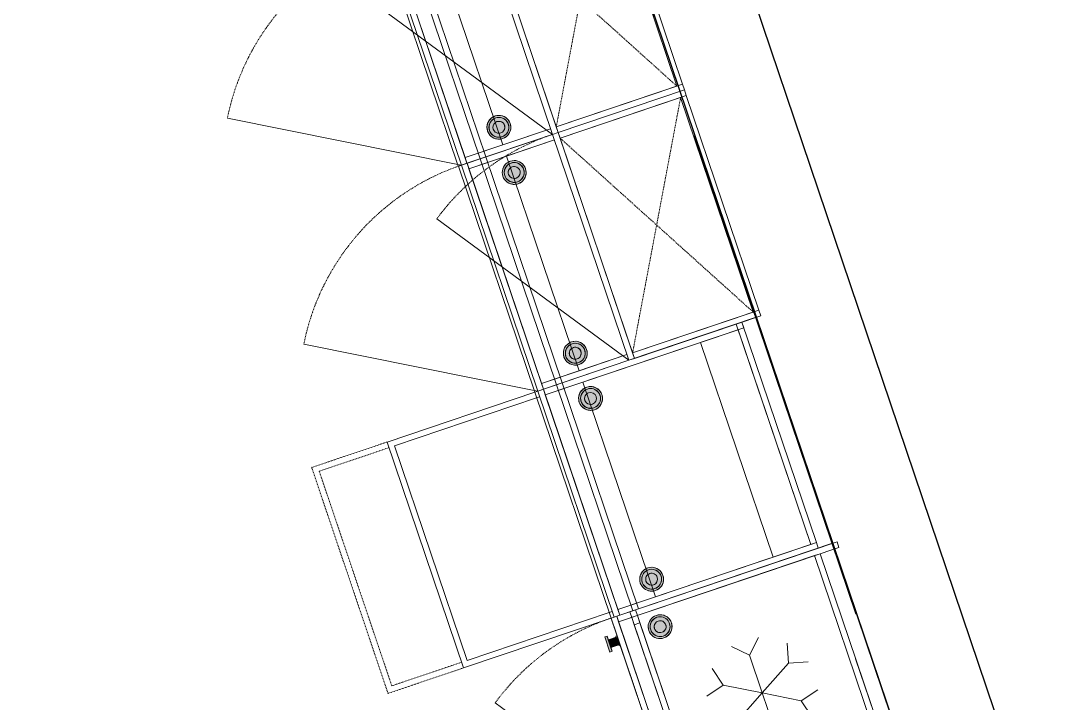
# Model space of a CAD drawing. Header units: millimetres. Extents: x -813692 to 807431, y 0 to 1813163.
# Drawn here: x 11690 to 14284, y 846649 to 848367 of the extents above; entities that cross this region are included whole.
import ezdxf

# ---------------------------------------------------------------- set-up
doc = ezdxf.new("R2010")
doc.units = ezdxf.units.MM
doc.linetypes.add('Линия сетки', pattern=[22.225, 12.7, -3.175, 3.175, -3.175])
doc.linetypes.add('Сверху', pattern=[3.96875, 2.38125, -1.5875])
for name, color, linetype, lineweight in [('A-ANNO-DIMS', 7, 'Continuous', 9), ('A-GENM', 252, 'Continuous', 9), ('I-FURN', 252, 'Continuous', 9), ('S-GRID', 252, 'Continuous', 9), ('АР_кирпич250', 252, 'Continuous', 30), ('АР_Площади', 252, 'Continuous', 0)]:
    doc.layers.add(name, color=color, linetype=linetype, lineweight=lineweight)

# ---------------------------------------------------------------- blocks, each defined once
blk = doc.blocks.new('Оси200')
at = {"layer": 'S-GRID', "linetype": 'Линия сетки', "ltscale": 100}
blk.add_line((-165703.8, -113309.3), (-130947, -216190.9), dxfattribs=at)
for radius, start, end in [(39894.8, 270, 326), (56094.8, 269.99999, 326), (64194.8, 269.999993, 325.999999)]:
    blk.add_arc((-165703.8, -113309.3), radius, start, end, dxfattribs=at)
blk = doc.blocks.new('Кухня - шкаф пенал - Кухня - шкаф пенал - холодильник _ верхний фасад-15514018-Ур_ ЧП_ -1 этаж_2_')
at = {"layer": 'I-FURN', "true_color": 0x3f3f3f, "transparency": 33554662}
for points in [[(570, -110), (564.3, -92.4), (549.3, -81.5), (530.7, -81.5), (515.7, -92.4), (510, -110), (569.8, -110)], [(565, -110), (560.1, -95.2), (547.7, -86.2), (532.3, -86.2), (519.8, -95.3), (515, -110), (525, -110), (529.4, -99.4), (540, -95), (551.1, -100.5), (555, -110), (558.3, -110)], [(564.3, -127.6), (569.8, -110), (510, -110), (515.7, -127.6), (530.7, -138.5), (549.3, -138.5), (563.7, -128)], [(560.2, -124.7), (565, -110), (555, -110), (550.6, -120.6), (540, -125), (529.4, -120.6), (525, -110), (515, -110), (519.8, -124.7), (532.3, -133.8), (547.7, -133.8), (558.7, -125.8)], [(90, -490), (84.3, -472.4), (69.3, -461.5), (50.7, -461.5), (35.7, -472.4), (30, -490), (60, -490)], [(85, -490), (80.2, -475.3), (67.7, -466.2), (52.3, -466.2), (39.8, -475.3), (35, -490), (45, -490), (50.9, -478.8), (60, -475), (70.6, -479.4), (75, -490), (78.3, -490)], [(570, -490), (564.3, -472.4), (549.3, -461.5), (530.7, -461.5), (515.7, -472.4), (510, -490), (540, -490)], [(565, -490), (560.2, -475.3), (547.7, -466.2), (532.3, -466.2), (519.8, -475.3), (515, -490), (525, -490), (529.4, -479.4), (540, -475), (550.6, -479.4), (555, -490), (558.3, -490)], [(84.3, -507.6), (90, -490), (30, -490), (35.7, -507.6), (50.7, -518.5), (69.3, -518.5)], [(80.2, -504.7), (85, -490), (75, -490), (70.6, -500.6), (60, -505), (49.4, -500.6), (45, -490), (35, -490), (39.8, -504.7), (52.3, -513.8), (67.7, -513.8), (78.7, -505.8)], [(564.3, -507.6), (570, -490), (510, -490), (515.7, -507.6), (530.7, -518.5), (549.3, -518.5)], [(560.2, -504.7), (565, -490), (555, -490), (550.6, -500.6), (540, -505), (529.4, -500.6), (525, -490), (515, -490), (519.8, -504.7), (532.3, -513.8), (547.7, -513.8), (558.7, -505.8)]]:
    blk.add_hatch(color=250, dxfattribs=at).paths.add_polyline_path(points, flags=0)
at = {"layer": 'I-FURN', "true_color": 0x666666, "transparency": 33554662}
for points in [[(70, -624), (69.1, -603), (50, -604), (50, -624), (67.1, -624)], [(69.1, -603), (69.1, -600), (50.9, -600.5), (50.9, -603), (68.3, -603)], [(80, -630), (80, -624), (40, -624), (40, -630), (78.5, -630)]]:
    blk.add_hatch(color=251, dxfattribs=at).paths.add_polyline_path(points, flags=0)
at = {"layer": 'A-GENM', "color": 7, "true_color": 0xfcfcfc}
for p, q in [((250, -213.4), (262.9, -165.1)), ((350, -213.4), (337.1, -165.1)), ((250, -213.4), (201.7, -200.5)), ((350, -213.4), (398.3, -200.5)), ((250, -213.4), (300, -300)), ((350, -213.4), (300, -300)), ((200, -300), (164.6, -264.6)), ((400, -300), (435.4, -264.6)), ((200, -300), (164.6, -335.4)), ((200, -300), (300, -300)), ((250, -386.6), (300, -300)), ((350, -386.6), (300, -300)), ((400, -300), (300, -300)), ((400, -300), (435.4, -335.4)), ((250, -386.6), (201.7, -399.5)), ((250, -386.6), (262.9, -434.9)), ((350, -386.6), (337.1, -434.9)), ((350, -386.6), (398.3, -399.5))]:
    blk.add_line(p, q, dxfattribs=at)
at = {"layer": 'A-GENM'}
for p, q in [((0, -585), (600, -585)), ((0, -585), (0, -600)), ((600, -585), (600, -600)), ((600, -600), (0, -600)), ((600, -600), (108.5, -944.1)), ((600, -600), (108.5, -944.1))]:
    blk.add_line(p, q, dxfattribs=at)
at = {"layer": 'A-GENM', "color": 7, "linetype": 'Сверху', "true_color": 0xfefefe}
for p, q in [((47.1, -600), (0, -600)), ((47.1, -600), (0, -600)), ((50.9, -600), (47.1, -600)), ((50.9, -600), (47.1, -600)), ((72.9, -600), (69.1, -600)), ((72.9, -600), (69.1, -600)), ((600, -600), (72.9, -600)), ((600, -600), (72.9, -600))]:
    blk.add_line(p, q, dxfattribs=at)
at = {"layer": 'A-GENM', "color": 8, "linetype": 'Сверху', "true_color": 0x747474}
for p, q in [((61.8, -600), (50.9, -600)), ((61.8, -600), (50.9, -600)), ((69.1, -600), (62.3, -600)), ((69.1, -600), (62.3, -600))]:
    blk.add_line(p, q, dxfattribs=at)
at = {"layer": 'A-GENM', "linetype": 'Сверху'}
blk.add_arc((600, -600), 600, 180, 215, dxfattribs=at)
blk.add_arc((600, -600), 600, 180, 215, dxfattribs=at)
at = {"layer": 'I-FURN'}
for p, q in [((15, 0), (0, 0)), ((0, 0), (0, -585)), ((15, -585), (15, 0)), ((585, 0), (585, -585)), ((600, 0), (585, 0)), ((600, -585), (600, 0)), ((585, -50), (15, -50)), ((15, -50), (15, -585)), ((585, -585), (585, -50)), ((600, -585), (0, -585)), ((0, -585), (0, -600)), ((0, -585), (15, -585)), ((15, -585), (585, -585)), ((585, -585), (600, -585)), ((600, -600), (600, -585)), ((0, -600), (600, -600)), ((47.1, -600), (47.1, -603)), ((47.1, -603), (72.9, -603)), ((50, -603), (50, -624)), ((70, -603), (50, -603)), ((70, -624), (70, -603)), ((72.9, -603), (72.9, -600)), ((40, -624), (40, -630)), ((80, -624), (40, -624)), ((40, -624), (40, -630)), ((40, -630), (80, -630)), ((50, -624), (70, -624)), ((80, -630), (80, -624)), ((80, -630), (80, -624))]:
    blk.add_line(p, q, dxfattribs=at)
at = {"layer": 'I-FURN', "color": 254, "true_color": 0xe6e6e6}
for p, q in [((585, 0), (600, 0)), ((585, -50), (585, 0)), ((15, -11.9), (15, -21.3)), ((585, -50), (15, -50)), ((15, -50), (585, -50)), ((15, -65), (585, -65)), ((0, -535), (15, -535)), ((585, -535), (600, -535)), ((15, -550), (0, -550)), ((600, -550), (585, -550)), ((0, -600), (0, -585)), ((0, -585), (0, -600)), ((600, -585), (600, -600)), ((600, -600), (600, -585)), ((600, -600), (0, -600)), ((0, -600), (600, -600)), ((47.1, -600), (47.1, -603)), ((47.1, -603), (49.4, -603)), ((49.4, -603), (47.1, -603)), ((50, -603), (50, -624)), ((70, -624), (70, -603)), ((70.6, -603), (72.9, -603)), ((72.9, -603), (70.6, -603)), ((72.9, -603), (72.9, -600)), ((40, -624), (49.5, -624)), ((80, -630), (40, -630)), ((70.5, -624), (80, -624))]:
    blk.add_line(p, q, dxfattribs=at)
at = {"layer": 'I-FURN', "color": 7, "true_color": 0xfcfcfc}
for p, q in [((600, 0), (600, -584)), ((0, -21.3), (0, -11.9)), ((15, -50), (15, -65)), ((15, -50), (585, -50)), ((15, -585), (15, -50)), ((585, -50), (15, -50)), ((585, -65), (585, -50)), ((585, -50), (585, -585)), ((585, -65), (15, -65)), ((15, -65), (15, -585)), ((585, -585), (585, -65)), ((15, -535), (0, -535)), ((600, -535), (585, -535)), ((600, -550), (600, -535)), ((0, -550), (15, -550)), ((585, -550), (600, -550)), ((0, -585), (15, -585)), ((15, -585), (0, -585)), ((585, -585), (15, -585)), ((15, -585), (585, -585)), ((585, -585), (600, -585)), ((600, -585), (585, -585)), ((600, -585), (600, -600)), ((600, -600), (600, -585)), ((600, -600), (0, -600)), ((0, -600), (600, -600)), ((69.1, -603), (50.9, -603)), ((49.5, -624), (70.5, -624))]:
    blk.add_line(p, q, dxfattribs=at)
at = {"layer": 'I-FURN', "color": 7, "true_color": 0xfefefe}
for p, q in [((15, -65), (15, -50)), ((15, -50), (15, -65)), ((15, -65), (15, -50)), ((15, -50), (585, -50)), ((585, -50), (293.8, -50)), ((293.8, -50), (585, -50)), ((585, -50), (585, -65)), ((585, -65), (585, -50)), ((585, -50), (585, -65)), ((585, -65), (585, -50)), ((585, -50), (585, -65)), ((585, -65), (585, -50)), ((15, -585), (15, -65)), ((585, -585), (585, -65)), ((585, -65), (585, -585)), ((585, -65), (585, -585)), ((585, -585), (585, -65)), ((0, -577), (0, -173.3)), ((15, -173.3), (15, -585)), ((15, -585), (15, -173.3)), ((15, -173.3), (15, -585)), ((0, -535), (0, -542)), ((0, -550), (0, -535)), ((0, -542), (0, -550)), ((15, -535), (585, -535)), ((35, -535), (15, -535)), ((565, -535), (35, -535)), ((35, -535), (565, -535)), ((565, -535), (35, -535)), ((35, -535), (35, -550)), ((35, -550), (35, -535)), ((585, -535), (565, -535)), ((565, -550), (565, -535)), ((565, -550), (565, -535)), ((600, -550), (600, -535)), ((15, -550), (35, -550)), ((585, -550), (15, -550)), ((35, -550), (565, -550)), ((35, -550), (565, -550)), ((565, -550), (35, -550)), ((565, -550), (585, -550)), ((0, -585), (0, -577)), ((0, -592), (0, -585)), ((0, -585), (15, -585)), ((15, -585), (0, -585)), ((0, -585), (0, -592)), ((0, -592), (0, -585)), ((0, -585), (15, -585)), ((15, -585), (0, -585)), ((0, -600), (0, -592)), ((0, -592), (0, -600)), ((0, -600), (0, -592)), ((15, -585), (585, -585)), ((585, -585), (15, -585)), ((15, -585), (585, -585)), ((585, -585), (15, -585)), ((15, -585), (585, -585)), ((15, -585), (585, -585)), ((585, -585), (15, -585)), ((585, -585), (15, -585)), ((585, -585), (600, -585)), ((600, -585), (585, -585)), ((585, -585), (600, -585)), ((600, -585), (585, -585)), ((600, -585), (600, -600)), ((47.1, -600), (0, -600)), ((72.9, -600), (47.1, -600)), ((47.1, -600), (50.9, -600)), ((50.9, -600), (47.1, -600)), ((50.9, -600), (47.1, -600)), ((72.9, -600), (50.9, -600)), ((69.1, -600), (72.9, -600)), ((72.9, -600), (69.1, -600)), ((600, -600), (72.9, -600))]:
    blk.add_line(p, q, dxfattribs=at)
at = {"layer": 'I-FURN', "color": 8, "true_color": 0x737373}
for p, q in [((50.2, -603), (55, -603)), ((50.9, -603), (54.6, -603)), ((55.1, -603), (60, -603)), ((55.4, -603), (60, -603)), ((60, -603), (64.9, -603)), ((60.8, -603), (64.6, -603)), ((65, -603), (69.8, -603)), ((65.4, -603), (69.1, -603))]:
    blk.add_line(p, q, dxfattribs=at)
at = {"layer": 'I-FURN', "color": 8, "true_color": 0x747474}
for p, q in [((55, -603), (50.2, -603)), ((50.9, -600), (60, -600)), ((61.8, -600), (50.9, -600)), ((60, -603), (55.4, -603)), ((60, -600), (62, -600)), ((64.6, -603), (60.8, -603)), ((69.1, -600), (62.3, -600)), ((62.5, -600), (69.1, -600)), ((69.8, -603), (65, -603)), ((51.8, -624), (50, -624)), ((65, -624), (52.8, -624)), ((70, -624), (65, -624))]:
    blk.add_line(p, q, dxfattribs=at)
at = {"layer": 'I-FURN', "color": 8, "true_color": 0x727272}
for p, q in [((40.6, -624), (40, -624)), ((40, -630), (80, -630)), ((48.9, -624), (41.5, -624)), ((78.5, -624), (71.1, -624)), ((80, -624), (79.4, -624))]:
    blk.add_line(p, q, dxfattribs=at)
at = {"layer": 'I-FURN', "color": 251, "true_color": 0x676767}
for p, q in [((52.3, -624), (49.5, -624)), ((50, -624), (51.8, -624)), ((52.8, -624), (55, -624)), ((60, -624), (53.1, -624)), ((55, -624), (65, -624)), ((70.5, -624), (60, -624)), ((65, -624), (70, -624))]:
    blk.add_line(p, q, dxfattribs=at)
at = {"layer": 'I-FURN', "color": 251, "true_color": 0x515151}
for centre, radius, start, end in [((540, -110), 30, 108, 180), ((540, -110), 25, 36, 180), ((540, -110), 25, 144, 180), ((540, -110), 25, 144, 180), ((540, -110), 25, 108, 144), ((540, -110), 25, 108, 144), ((540, -110), 15, 90, 180), ((540, -110), 15, 135, 180), ((540, -110), 15, 0, 135), ((540, -110), 30, 72, 108), ((540, -110), 25, 0, 108), ((540, -110), 25, 0, 108), ((540, -110), 15, 45, 90), ((540, -110), 30, 0, 72), ((540, -110), 15, 0, 45), ((540, -110), 25, 0, 36), ((540, -110), 30, 180, 252), ((540, -110), 25, 180, 216), ((540, -110), 25, 180, 216), ((540, -110), 25, 180, 216), ((540, -110), 25, 216, 360), ((540, -110), 25, 216, 252), ((540, -110), 25, 216, 252), ((540, -110), 15, 180, 270), ((540, -110), 15, 180, 270), ((540, -110), 30, 252, 324), ((540, -110), 15, 270, 0), ((540, -110), 15, 270, 315), ((540, -110), 25, 288, 360), ((540, -110), 25, 288, 360), ((540, -110), 15, 315, 0), ((540, -110), 30, 324, 360), ((540, -110), 25, 252, 288), ((540, -110), 25, 252, 288), ((60, -490), 25, 108, 180), ((60, -490), 25, 108, 180), ((60, -490), 30, 36, 144), ((60, -490), 25, 108, 144), ((60, -490), 25, 36, 108), ((60, -490), 25, 72, 108), ((60, -490), 25, 72, 108), ((60, -490), 25, 0, 72), ((60, -490), 25, 36, 72), ((540, -490), 25, 72, 180), ((540, -490), 30, 0, 144), ((540, -490), 25, 108, 144), ((540, -490), 25, 108, 144), ((540, -490), 25, 72, 108), ((540, -490), 25, 72, 108), ((540, -490), 25, 36, 72), ((540, -490), 25, 0, 72), ((540, -490), 25, 0, 72), ((60, -490), 30, 144, 180), ((60, -490), 30, 180, 216), ((60, -490), 25, 144, 180), ((60, -490), 25, 180, 216), ((60, -490), 25, 180, 216), ((60, -490), 25, 180, 216), ((60, -490), 15, 45, 180), ((60, -490), 15, 135, 180), ((60, -490), 15, 180, 0), ((60, -490), 15, 180, 315), ((60, -490), 15, 0, 135), ((60, -490), 15, 0, 45), ((60, -490), 15, 315, 0), ((60, -490), 25, 0, 36), ((60, -490), 25, 0, 36), ((60, -490), 25, 324, 0), ((60, -490), 25, 324, 0), ((60, -490), 25, 324, 0), ((60, -490), 30, 0, 36), ((60, -490), 30, 324, 0), ((540, -490), 30, 144, 180), ((540, -490), 30, 180, 216), ((540, -490), 25, 144, 180), ((540, -490), 25, 144, 180), ((540, -490), 25, 180, 288), ((540, -490), 25, 180, 216), ((540, -490), 25, 180, 288), ((540, -490), 15, 45, 180), ((540, -490), 15, 0, 180), ((540, -490), 15, 180, 270), ((540, -490), 15, 180, 225), ((540, -490), 25, 288, 0), ((540, -490), 15, 0, 45), ((540, -490), 15, 315, 0), ((540, -490), 15, 315, 0), ((540, -490), 25, 0, 36), ((540, -490), 25, 324, 0), ((540, -490), 25, 324, 0), ((540, -490), 30, 324, 0), ((60, -490), 30, 216, 288), ((60, -490), 25, 216, 288), ((60, -490), 25, 216, 252), ((60, -490), 25, 216, 288), ((60, -490), 25, 252, 288), ((60, -490), 25, 288, 324), ((60, -490), 25, 288, 324), ((60, -490), 25, 288, 324), ((60, -490), 30, 288, 324), ((540, -490), 30, 216, 324), ((540, -490), 25, 216, 252), ((540, -490), 15, 225, 270), ((540, -490), 25, 252, 324), ((540, -490), 15, 270, 315), ((540, -490), 15, 270, 315), ((540, -490), 25, 288, 324)]:
    blk.add_arc(centre, radius, start, end, dxfattribs=at)
at = {"layer": 'I-FURN', "color": 7, "true_color": 0xfefefe}
for centre, start, end in [((540, -110), 144, 180), ((540, -110), 108, 144), ((540, -110), 72, 108), ((540, -110), 0, 72), ((540, -110), 180, 216), ((540, -110), 216, 324), ((540, -110), 324, 360), ((60, -490), 72, 180), ((60, -490), 0, 72), ((540, -490), 72, 180), ((540, -490), 0, 72), ((60, -490), 180, 216), ((60, -490), 324, 0), ((540, -490), 180, 216), ((540, -490), 216, 0), ((60, -490), 216, 324)]:
    blk.add_arc(centre, 30, start, end, dxfattribs=at)
at = {"layer": 'I-FURN', "color": 250, "true_color": 0x404040}
for centre, start, end in [((540, -110), 144, 180), ((540, -110), 360, 144), ((540, -110), 180, 252), ((540, -110), 252, 360), ((60, -490), 108, 180), ((60, -490), 360, 108), ((540, -490), 108, 144), ((540, -490), 72, 108), ((540, -490), 36, 72), ((60, -490), 180, 360), ((540, -490), 144, 180), ((540, -490), 180, 216), ((540, -490), 360, 36), ((540, -490), 324, 360), ((540, -490), 216, 324)]:
    blk.add_arc(centre, 25, start, end, dxfattribs=at)
blk = doc.blocks.new('Кухня - нижний модуль - Кухня - нижний модуль-15524413-Ур_ ЧП_ -1 этаж_2_')
at = {"layer": 'I-FURN', "true_color": 0x3f3f3f, "transparency": 33554662}
for points in [[(90, -472), (84.3, -454.4), (69.3, -443.5), (50.7, -443.5), (35.7, -454.4), (30, -472), (60, -472)], [(85, -472), (80.2, -457.3), (67.7, -448.2), (50.9, -449.2), (39.8, -457.3), (35.5, -472), (45, -472), (49.4, -461.4), (60, -457), (70.6, -461.4), (75, -472), (78.3, -472)], [(570, -472), (564.3, -454.4), (549.3, -443.5), (530.7, -443.5), (515.7, -454.4), (510, -472), (540, -472)], [(565, -472), (560.2, -457.3), (547.7, -448.2), (532.3, -448.2), (519.8, -457.3), (515, -472), (525, -472), (529.4, -461.4), (540, -457), (550.6, -461.4), (555, -472), (558.3, -472)], [(88.4, -477), (90, -472), (30, -472), (31.6, -477), (66.9, -477)], [(84.3, -489.6), (88.4, -477), (31.6, -477), (37, -490.5), (50.7, -500.5), (69.3, -500.5)], [(80.2, -486.7), (85, -472), (75, -472), (70.6, -482.6), (60, -487), (49.4, -482.6), (45, -472), (35.2, -472.7), (39.8, -486.7), (52.3, -495.8), (67.7, -495.8), (78.7, -487.8)], [(568.4, -477), (570, -472), (510, -472), (511.6, -477), (546.9, -477)], [(564.3, -489.6), (568.4, -477), (511.6, -477), (515.7, -489.6), (530.7, -500.5), (549.3, -500.5)], [(560.2, -486.7), (565, -472), (555, -472), (550.6, -482.6), (540, -487), (529.4, -482.6), (525, -472), (515, -472), (519.8, -486.7), (532.3, -495.8), (547.7, -495.8), (558.7, -487.8)]]:
    blk.add_hatch(color=250, dxfattribs=at).paths.add_polyline_path(points, flags=0)
at = {"layer": 'A-GENM', "color": 7, "true_color": 0xfcfcfc}
for p, q in [((600, -592), (0, -592)), ((0, -592), (0, -600))]:
    blk.add_line(p, q, dxfattribs=at)
at = {"layer": 'A-GENM', "color": 254, "true_color": 0xe6e6e6}
for p, q in [((15, -592), (15, -600)), ((585, -592), (585, -600))]:
    blk.add_line(p, q, dxfattribs=at)
at = {"layer": 'A-GENM', "color": 7, "true_color": 0xfefefe}
blk.add_line((600, -600), (600, -592), dxfattribs=at)
at = {"layer": 'A-GENM'}
for p, q in [((0, -600), (0, -992)), ((15, -600), (15, -977)), ((585, -600), (585, -977)), ((600, -992), (600, -600)), ((15, -977), (585, -977)), ((0, -992), (600, -992))]:
    blk.add_line(p, q, dxfattribs=at)
at = {"layer": 'A-GENM', "linetype": 'Сверху'}
for p, q in [((0, -992), (0, -1192)), ((15, -992), (15, -1177)), ((585, -992), (585, -1177)), ((600, -1192), (600, -992)), ((0, -1192), (600, -1192)), ((15, -1177), (585, -1177))]:
    blk.add_line(p, q, dxfattribs=at)
at = {"layer": 'I-FURN', "color": 7, "true_color": 0xfefefe}
for p, q in [((0, -349.9), (0, -11.9)), ((0, -50), (0, -65)), ((0, -50), (0, -349.9)), ((15, -165), (15, -65)), ((15, -65), (585, -65)), ((585, -65), (585, -165)), ((0, -173.3), (0, -349.9)), ((0, -349.9), (0, -173.3)), ((0, -349.9), (0, -173.3)), ((600, -577), (600, -173.3)), ((600, -173.3), (600, -577)), ((600, -173.3), (600, -577)), ((0, -349.9), (0, -577)), ((0, -577), (0, -349.9)), ((0, -577), (0, -349.9)), ((15, -577), (15, -477)), ((15, -477), (15, -577)), ((585, -477), (585, -577)), ((585, -577), (585, -477)), ((600, -527), (0, -527)), ((0, -527), (0, -542)), ((0, -542), (0, -527)), ((0, -527), (600, -527)), ((0, -542), (600, -542)), ((600, -542), (0, -542)), ((600, -542), (600, -527)), ((600, -527), (600, -535)), ((600, -535), (600, -542)), ((0, -592), (0, -577)), ((0, -577), (600, -577)), ((0, -577), (600, -577)), ((600, -577), (0, -577)), ((15, -577), (0, -577)), ((585, -577), (15, -577)), ((600, -577), (585, -577)), ((600, -577), (600, -585)), ((600, -592), (600, -585)), ((600, -585), (600, -592)), ((600, -585), (600, -600))]:
    blk.add_line(p, q, dxfattribs=at)
at = {"layer": 'I-FURN', "color": 254, "true_color": 0xe6e6e6}
for p, q in [((600, -585), (600, -11.9)), ((585, -50), (0, -50)), ((15, -50), (0, -50)), ((15, -577), (15, -50)), ((585, -65), (585, -50)), ((585, -50), (585, -577)), ((600, -50), (585, -50)), ((0, -65), (585, -65)), ((585, -65), (15, -65)), ((15, -65), (15, -165)), ((585, -165), (585, -65)), ((15, -165), (585, -165)), ((585, -477), (15, -477)), ((15, -477), (15, -577)), ((585, -577), (585, -477)), ((600, -577), (0, -577)), ((0, -577), (15, -577)), ((0, -592), (600, -592)), ((15, -577), (585, -577)), ((585, -577), (600, -577)), ((600, -600), (0, -600))]:
    blk.add_line(p, q, dxfattribs=at)
at = {"layer": 'I-FURN', "color": 7, "true_color": 0xfcfcfc}
for p, q in [((600, -11.9), (600, -585)), ((600, -577), (600, -50)), ((585, -165), (15, -165)), ((15, -173.3), (15, -477)), ((585, -477), (585, -173.3)), ((0, -349.9), (0, -577)), ((0, -600), (0, -349.9)), ((15, -477), (585, -477)), ((0, -577), (0, -592)), ((600, -592), (0, -592)), ((600, -585), (600, -577)), ((600, -600), (600, -585))]:
    blk.add_line(p, q, dxfattribs=at)
at = {"layer": 'I-FURN'}
for p, q in [((0, -349.9), (0, -600)), ((0, -600), (600, -600))]:
    blk.add_line(p, q, dxfattribs=at)
at = {"layer": 'I-FURN', "color": 251, "true_color": 0x515151}
for centre, radius, start, end in [((60, -472), 30, 72, 180), ((60, -472), 25, 108, 180), ((60, -472), 25, 108, 180), ((60, -472), 25, 144, 180), ((60, -472), 25, 72, 144), ((60, -472), 15, 0, 180), ((60, -472), 15, 0, 180), ((60, -472), 25, 72, 108), ((60, -472), 25, 36, 108), ((60, -472), 25, 36, 72), ((60, -472), 25, 0, 72), ((60, -472), 30, 36, 72), ((60, -472), 25, 0, 36), ((60, -472), 25, 0, 36), ((60, -472), 30, 0, 36), ((540, -472), 30, 36, 180), ((540, -472), 25, 108, 180), ((540, -472), 25, 144, 180), ((540, -472), 25, 144, 180), ((540, -472), 25, 36, 144), ((540, -472), 25, 0, 144), ((540, -472), 15, 90, 180), ((540, -472), 15, 135, 180), ((540, -472), 15, 45, 135), ((540, -472), 25, 0, 108), ((540, -472), 15, 0, 90), ((540, -472), 15, 0, 45), ((540, -472), 25, 0, 36), ((540, -472), 30, 0, 36), ((60, -472), 30, 180, 190.2078), ((60, -472), 30, 190.2078, 324), ((60, -472), 25, 180, 192.2494), ((60, -472), 25, 180, 192.2494), ((60, -472), 25, 180, 192.2494), ((60, -472), 25, 192.2494, 288), ((60, -472), 25, 192.2494, 252), ((60, -472), 25, 192.2494, 324), ((60, -472), 15, 180, 201.2132), ((60, -472), 15, 180, 201.2132), ((60, -472), 15, 201.2132, 225), ((60, -472), 15, 201.2132, 225), ((60, -472), 15, 225, 270), ((60, -472), 15, 225, 315), ((60, -472), 15, 270, 315), ((60, -472), 25, 288, 347.7506), ((60, -472), 25, 288, 347.7506), ((60, -472), 15, 315, 338.7868), ((60, -472), 15, 315, 338.7868), ((60, -472), 15, 338.7868, 0), ((60, -472), 15, 338.7868, 0), ((60, -472), 25, 324, 347.7506), ((60, -472), 30, 324, 349.7922), ((60, -472), 25, 347.7506, 360), ((60, -472), 25, 347.7506, 0), ((60, -472), 25, 347.7506, 0), ((60, -472), 30, 349.7922, 0), ((540, -472), 30, 180, 190.2078), ((540, -472), 30, 190.2078, 252), ((540, -472), 25, 180, 192.2494), ((540, -472), 25, 180, 192.2494), ((540, -472), 25, 180, 192.2494), ((540, -472), 25, 192.2494, 216), ((540, -472), 25, 192.2494, 216), ((540, -472), 25, 192.2494, 216), ((540, -472), 25, 216, 252), ((540, -472), 25, 216, 252), ((540, -472), 25, 216, 324), ((540, -472), 15, 180, 201.2132), ((540, -472), 15, 180, 201.2132), ((540, -472), 15, 201.2132, 225), ((540, -472), 15, 201.2132, 225), ((540, -472), 15, 225, 338.7868), ((540, -472), 15, 225, 270), ((540, -472), 25, 252, 324), ((540, -472), 25, 252, 324), ((540, -472), 15, 270, 338.7868), ((540, -472), 30, 288, 349.7922), ((540, -472), 15, 338.7868, 0), ((540, -472), 15, 338.7868, 0), ((540, -472), 25, 324, 347.7506), ((540, -472), 25, 324, 347.7506), ((540, -472), 25, 324, 347.7506), ((540, -472), 25, 347.7506, 0), ((540, -472), 25, 347.7506, 0), ((540, -472), 25, 347.7506, 0), ((540, -472), 30, 349.7922, 0), ((60, -472), 25, 252, 288), ((540, -472), 30, 252, 288)]:
    blk.add_arc(centre, radius, start, end, dxfattribs=at)
at = {"layer": 'I-FURN', "color": 7, "true_color": 0xfcfcfc}
for centre, start, end in [((60, -472), 0, 180), ((540, -472), 0, 180), ((60, -472), 180, 190.2078), ((60, -472), 349.7922, 0), ((540, -472), 180, 190.2078), ((540, -472), 349.7922, 0)]:
    blk.add_arc(centre, 30, start, end, dxfattribs=at)
at = {"layer": 'I-FURN', "color": 250, "true_color": 0x404040}
for centre, start, end in [((60, -472), 108, 180), ((60, -472), 360, 108), ((540, -472), 144, 180), ((540, -472), 108, 144), ((540, -472), 72, 108), ((540, -472), 360, 72), ((60, -472), 180, 192.2494), ((60, -472), 192.2494, 347.7506), ((60, -472), 347.7506, 360), ((540, -472), 180, 192.2494), ((540, -472), 192.2494, 324), ((540, -472), 324, 347.7506), ((540, -472), 347.7506, 360)]:
    blk.add_arc(centre, 25, start, end, dxfattribs=at)
at = {"layer": 'I-FURN', "color": 7, "true_color": 0xfefefe}
for centre in [(60, -472), (540, -472)]:
    blk.add_arc(centre, 30, 190.2078, 349.7922, dxfattribs=at)
blk = doc.blocks.new('Кухня - нижний модуль - Кухня - нижний модуль-V1275-Ур_ ЧП_ -1 этаж_2_')
at = {"layer": 'I-FURN', "true_color": 0x3f3f3f, "transparency": 33554662}
for points in [[(90, -472), (84.3, -454.4), (69.3, -443.5), (50.7, -443.5), (35.7, -454.4), (30, -472), (60, -472)], [(85, -472), (80.2, -457.3), (67.7, -448.2), (50.9, -449.2), (39.8, -457.3), (35.5, -472), (45, -472), (49.4, -461.4), (60, -457), (70.6, -461.4), (75, -472), (78.3, -472)], [(570, -472), (564.3, -454.4), (548.3, -443.5), (530.7, -443.5), (515.7, -454.4), (510, -472), (558.8, -472)], [(565, -472), (560.2, -457.3), (546.7, -448.2), (532.3, -448.2), (519.8, -457.3), (515, -472), (525, -472), (529.4, -461.4), (540, -457), (550.6, -461.4), (555, -472), (558.8, -472)], [(88.4, -477), (90, -472), (30, -472), (31.6, -477), (66.9, -477)], [(84.3, -489.6), (88.4, -477), (31.6, -477), (37, -490.5), (50.7, -500.5), (69.3, -500.5)], [(80.2, -486.7), (85, -472), (75, -472), (70.6, -482.6), (60, -487), (49.4, -482.6), (45, -472), (35.2, -472.7), (39.8, -486.7), (52.3, -495.8), (67.7, -495.8), (78.7, -487.8)], [(568.4, -477), (570, -472), (510, -472), (511.6, -477), (557.1, -477)], [(564.3, -489.6), (568.4, -477), (511.6, -477), (515.7, -489.6), (530.7, -500.5), (549.3, -500.5)], [(560.2, -486.7), (565, -472), (555, -472), (550.6, -482.6), (540, -487), (529.4, -482.6), (525, -472), (515, -472), (519.8, -486.7), (532.3, -495.8), (547.7, -495.8), (558.7, -487.8)]]:
    blk.add_hatch(color=250, dxfattribs=at).paths.add_polyline_path(points, flags=0)
at = {"layer": 'A-GENM', "color": 254, "true_color": 0xe6e6e6}
blk.add_line((600, -592), (595.4, -600), dxfattribs=at)
at = {"layer": 'A-GENM'}
blk.add_line((595.4, -600), (300, -1111.6), dxfattribs=at)
at = {"layer": 'A-GENM', "color": 254, "linetype": 'Сверху', "true_color": 0xe6e6e6}
blk.add_arc((600, -592), 600, 180, 180.7678, dxfattribs=at)
at = {"layer": 'A-GENM', "linetype": 'Сверху'}
blk.add_arc((600, -592), 600, 180.7678, 240, dxfattribs=at)
at = {"layer": 'I-FURN', "color": 7, "true_color": 0xfefefe}
for p, q in [((0, -350), (0, -577)), ((0, -577), (0, -350)), ((0, -577), (0, -350)), ((600, -577), (600, -350)), ((600, -350), (600, -577)), ((600, -350), (600, -577)), ((15, -577), (15, -477)), ((15, -477), (15, -577)), ((585, -477), (585, -577)), ((585, -577), (585, -477)), ((600, -527), (0, -527)), ((0, -527), (0, -542)), ((0, -542), (0, -527)), ((0, -527), (600, -527)), ((0, -542), (600, -542)), ((600, -542), (0, -542)), ((600, -542), (600, -527)), ((600, -527), (600, -542)), ((0, -592), (0, -577)), ((0, -577), (600, -577)), ((0, -577), (600, -577)), ((600, -577), (0, -577)), ((15, -577), (0, -577)), ((585, -577), (15, -577)), ((600, -577), (585, -577)), ((600, -577), (600, -592))]:
    blk.add_line(p, q, dxfattribs=at)
at = {"layer": 'I-FURN', "color": 7, "true_color": 0xfcfcfc}
for p, q in [((0, -350), (0, -577)), ((0, -600), (0, -350)), ((15, -350), (15, -477)), ((585, -477), (585, -350)), ((600, -577), (600, -350)), ((600, -350), (600, -600)), ((15, -477), (585, -477)), ((0, -577), (0, -592)), ((600, -592), (0, -592)), ((600, -592), (600, -577))]:
    blk.add_line(p, q, dxfattribs=at)
at = {"layer": 'I-FURN'}
for p, q in [((0, -350), (0, -600)), ((600, -600), (600, -350)), ((0, -600), (600, -600))]:
    blk.add_line(p, q, dxfattribs=at)
at = {"layer": 'I-FURN', "color": 254, "true_color": 0xe6e6e6}
for p, q in [((15, -577), (15, -350)), ((585, -350), (585, -577)), ((585, -477), (15, -477)), ((15, -477), (15, -577)), ((585, -577), (585, -477)), ((600, -577), (0, -577)), ((0, -577), (15, -577)), ((0, -592), (600, -592)), ((15, -577), (585, -577)), ((585, -577), (600, -577)), ((600, -600), (0, -600))]:
    blk.add_line(p, q, dxfattribs=at)
at = {"layer": 'I-FURN', "color": 7, "true_color": 0xfcfcfc}
for centre, start, end in [((60, -472), 0, 180), ((540, -472), 144, 180), ((540, -472), 0, 144), ((60, -472), 180, 190.2078), ((60, -472), 349.7922, 0), ((540, -472), 180, 190.2078), ((540, -472), 349.7922, 0)]:
    blk.add_arc(centre, 30, start, end, dxfattribs=at)
at = {"layer": 'I-FURN', "color": 251, "true_color": 0x515151}
for centre, radius, start, end in [((60, -472), 30, 144, 180), ((60, -472), 25, 0, 180), ((60, -472), 25, 36, 180), ((60, -472), 25, 144, 180), ((60, -472), 30, 108, 144), ((60, -472), 25, 36, 144), ((60, -472), 15, 0, 180), ((60, -472), 15, 135, 180), ((60, -472), 15, 90, 135), ((60, -472), 30, 72, 108), ((60, -472), 15, 45, 90), ((60, -472), 30, 0, 72), ((60, -472), 15, 0, 45), ((60, -472), 25, 0, 36), ((60, -472), 25, 0, 36), ((540, -472), 30, 0, 180), ((540, -472), 25, 144, 180), ((540, -472), 25, 144, 180), ((540, -472), 25, 144, 180), ((540, -472), 25, 72, 144), ((540, -472), 25, 36, 144), ((540, -472), 25, 108, 144), ((540, -472), 15, 0, 180), ((540, -472), 15, 135, 180), ((540, -472), 15, 0, 135), ((540, -472), 25, 36, 108), ((540, -472), 25, 0, 72), ((540, -472), 25, 0, 36), ((540, -472), 25, 0, 36), ((60, -472), 30, 180, 190.2078), ((60, -472), 30, 190.2078, 252), ((60, -472), 25, 180, 192.2494), ((60, -472), 25, 180, 192.2494), ((60, -472), 25, 180, 192.2494), ((60, -472), 25, 192.2494, 252), ((60, -472), 25, 192.2494, 216), ((60, -472), 25, 192.2494, 216), ((60, -472), 25, 216, 252), ((60, -472), 25, 216, 252), ((60, -472), 15, 180, 201.2132), ((60, -472), 15, 180, 201.2132), ((60, -472), 15, 201.2132, 225), ((60, -472), 15, 201.2132, 225), ((60, -472), 15, 225, 338.7868), ((60, -472), 15, 225, 270), ((60, -472), 25, 252, 347.7506), ((60, -472), 25, 252, 324), ((60, -472), 15, 270, 315), ((60, -472), 25, 288, 347.7506), ((60, -472), 30, 288, 349.7922), ((60, -472), 15, 315, 338.7868), ((60, -472), 15, 338.7868, 0), ((60, -472), 15, 338.7868, 0), ((60, -472), 25, 324, 347.7506), ((60, -472), 25, 347.7506, 360), ((60, -472), 25, 347.7506, 0), ((60, -472), 25, 347.7506, 0), ((60, -472), 30, 349.7922, 0), ((540, -472), 30, 180, 190.2078), ((540, -472), 30, 190.2078, 216), ((540, -472), 25, 180, 192.2494), ((540, -472), 25, 180, 192.2494), ((540, -472), 25, 180, 192.2494), ((540, -472), 25, 192.2494, 288), ((540, -472), 25, 192.2494, 252), ((540, -472), 25, 192.2494, 252), ((540, -472), 30, 216, 252), ((540, -472), 15, 180, 201.2132), ((540, -472), 15, 180, 201.2132), ((540, -472), 15, 201.2132, 270), ((540, -472), 15, 201.2132, 270), ((540, -472), 25, 252, 324), ((540, -472), 15, 270, 338.7868), ((540, -472), 15, 270, 315), ((540, -472), 25, 288, 347.7506), ((540, -472), 25, 288, 347.7506), ((540, -472), 30, 288, 324), ((540, -472), 15, 315, 338.7868), ((540, -472), 15, 338.7868, 0), ((540, -472), 15, 338.7868, 0), ((540, -472), 25, 324, 347.7506), ((540, -472), 30, 324, 349.7922), ((540, -472), 25, 347.7506, 0), ((540, -472), 25, 347.7506, 0), ((540, -472), 25, 347.7506, 0), ((540, -472), 30, 349.7922, 0), ((60, -472), 30, 252, 288), ((60, -472), 25, 252, 288), ((540, -472), 30, 252, 288), ((540, -472), 25, 252, 288)]:
    blk.add_arc(centre, radius, start, end, dxfattribs=at)
at = {"layer": 'I-FURN', "color": 250, "true_color": 0x404040}
for centre, start, end in [((60, -472), 144, 180), ((60, -472), 72, 144), ((60, -472), 360, 72), ((540, -472), 108, 180), ((540, -472), 360, 108), ((60, -472), 180, 192.2494), ((60, -472), 192.2494, 347.7506), ((60, -472), 347.7506, 360), ((540, -472), 180, 192.2494), ((540, -472), 192.2494, 216), ((540, -472), 216, 324), ((540, -472), 324, 347.7506), ((540, -472), 347.7506, 360)]:
    blk.add_arc(centre, 25, start, end, dxfattribs=at)
at = {"layer": 'I-FURN', "color": 7, "true_color": 0xfefefe}
for centre, start, end in [((60, -472), 190.2078, 288), ((60, -472), 288, 349.7922), ((540, -472), 190.2078, 324), ((540, -472), 324, 349.7922)]:
    blk.add_arc(centre, 30, start, end, dxfattribs=at)
blk = doc.blocks.new('Кухня - нижний модуль - Кухня - нижний модуль-V1276-Ур_ ЧП_ -1 этаж_2_')
at = {"layer": 'I-FURN', "true_color": 0x3f3f3f, "transparency": 33554662}
for points in [[(90, -472), (84.3, -454.4), (69.3, -443.5), (50.7, -443.5), (35.7, -454.4), (30, -472), (60, -472)], [(85, -472), (80.2, -457.3), (67.7, -448.2), (51, -449.2), (39.8, -457.3), (35.5, -472), (45, -472), (49.4, -461.4), (60, -457), (70.6, -461.4), (75, -472), (78.3, -472)], [(570, -472), (564.3, -454.4), (548.3, -443.5), (530.7, -443.5), (515.7, -454.4), (510, -472), (558.8, -472)], [(565, -472), (560.2, -457.3), (546.7, -448.2), (532.3, -448.2), (519.8, -457.3), (515, -472), (525, -472), (529.4, -461.4), (540, -457), (550.6, -461.4), (555, -472), (558.8, -472)], [(88.4, -477), (90, -472), (30, -472), (31.6, -477), (66.9, -477)], [(84.3, -489.6), (88.4, -477), (31.6, -477), (37, -490.5), (50.7, -500.5), (69.3, -500.5)], [(80.2, -486.7), (85, -472), (75, -472), (70.6, -482.6), (60, -487), (49.4, -482.6), (45, -472), (35.2, -472.7), (39.8, -486.7), (52.3, -495.8), (67.7, -495.8), (78.7, -487.8)], [(568.4, -477), (570, -472), (510, -472), (511.6, -477), (557.1, -477)], [(564.3, -489.6), (568.4, -477), (511.6, -477), (515.7, -489.6), (530.7, -500.5), (549.3, -500.5)], [(560.2, -486.7), (565, -472), (555, -472), (550.6, -482.6), (540, -487), (529.4, -482.6), (525, -472), (515, -472), (519.8, -486.7), (532.3, -495.8), (547.7, -495.8), (558.7, -487.8)]]:
    blk.add_hatch(color=250, dxfattribs=at).paths.add_polyline_path(points, flags=0)
at = {"layer": 'A-GENM', "color": 254, "true_color": 0xe6e6e6}
blk.add_line((600, -592), (595.4, -600), dxfattribs=at)
at = {"layer": 'A-GENM'}
blk.add_line((595.4, -600), (300, -1111.6), dxfattribs=at)
at = {"layer": 'A-GENM', "color": 254, "linetype": 'Сверху', "true_color": 0xe6e6e6}
blk.add_arc((600, -592), 600, 180, 180.7678, dxfattribs=at)
at = {"layer": 'A-GENM', "linetype": 'Сверху'}
blk.add_arc((600, -592), 600, 180.7678, 240, dxfattribs=at)
at = {"layer": 'I-FURN', "color": 7, "true_color": 0xfefefe}
for p, q in [((600, -12), (600, -334.9)), ((600, -334.9), (600, -50)), ((600, -334.9), (600, -173.3)), ((600, -173.3), (600, -334.9)), ((600, -173.3), (600, -334.9)), ((600, -350), (600, -335)), ((600, -335), (600, -350)), ((600, -350), (600, -335)), ((600, -335), (600, -350)), ((600, -335), (600, -350)), ((0, -350), (0, -577)), ((0, -577), (0, -350)), ((0, -577), (0, -350)), ((600, -577), (600, -350)), ((600, -350), (600, -577)), ((600, -350), (600, -577)), ((15, -577), (15, -477)), ((15, -477), (15, -577)), ((585, -477), (585, -577)), ((585, -577), (585, -477)), ((600, -527), (0, -527)), ((0, -527), (0, -542)), ((0, -542), (0, -527)), ((0, -527), (600, -527)), ((0, -542), (600, -542)), ((600, -542), (0, -542)), ((600, -542), (600, -527)), ((600, -527), (600, -542)), ((0, -592), (0, -577)), ((0, -577), (600, -577)), ((0, -577), (600, -577)), ((600, -577), (0, -577)), ((15, -577), (0, -577)), ((585, -577), (15, -577)), ((600, -577), (585, -577)), ((600, -577), (600, -592))]:
    blk.add_line(p, q, dxfattribs=at)
at = {"layer": 'I-FURN', "color": 7, "true_color": 0xfcfcfc}
for p, q in [((0, -350), (0, -577)), ((0, -600), (0, -350)), ((15, -350), (15, -477)), ((585, -477), (585, -350)), ((600, -577), (600, -350)), ((600, -350), (600, -600)), ((15, -477), (585, -477)), ((0, -577), (0, -592)), ((600, -592), (0, -592)), ((600, -592), (600, -577))]:
    blk.add_line(p, q, dxfattribs=at)
at = {"layer": 'I-FURN'}
for p, q in [((0, -350), (0, -600)), ((600, -600), (600, -350)), ((0, -600), (600, -600))]:
    blk.add_line(p, q, dxfattribs=at)
at = {"layer": 'I-FURN', "color": 254, "true_color": 0xe6e6e6}
for p, q in [((15, -577), (15, -350)), ((585, -350), (585, -577)), ((585, -477), (15, -477)), ((15, -477), (15, -577)), ((585, -577), (585, -477)), ((600, -577), (0, -577)), ((0, -577), (15, -577)), ((0, -592), (600, -592)), ((15, -577), (585, -577)), ((585, -577), (600, -577)), ((600, -600), (0, -600))]:
    blk.add_line(p, q, dxfattribs=at)
at = {"layer": 'I-FURN', "color": 251, "true_color": 0x515151}
for centre, radius, start, end in [((60, -472), 30, 108, 180), ((60, -472), 25, 0, 180), ((60, -472), 25, 72, 180), ((60, -472), 25, 144, 180), ((60, -472), 25, 108, 144), ((60, -472), 15, 135, 180), ((60, -472), 15, 135, 180), ((60, -472), 15, 0, 135), ((60, -472), 15, 0, 135), ((60, -472), 30, 0, 108), ((60, -472), 25, 72, 108), ((60, -472), 25, 0, 72), ((60, -472), 25, 36, 72), ((60, -472), 25, 0, 36), ((540, -472), 30, 0, 180), ((540, -472), 25, 72, 180), ((540, -472), 25, 144, 180), ((540, -472), 25, 144, 180), ((540, -472), 25, 72, 144), ((540, -472), 25, 108, 144), ((540, -472), 15, 45, 180), ((540, -472), 15, 135, 180), ((540, -472), 15, 45, 135), ((540, -472), 25, 0, 108), ((540, -472), 25, 36, 72), ((540, -472), 25, 36, 72), ((540, -472), 15, 0, 45), ((540, -472), 15, 0, 45), ((540, -472), 25, 0, 36), ((540, -472), 25, 0, 36), ((60, -472), 30, 180, 190.2078), ((60, -472), 30, 190.2078, 252), ((60, -472), 25, 180, 192.2494), ((60, -472), 25, 180, 192.2494), ((60, -472), 25, 180, 192.2494), ((60, -472), 25, 192.2494, 252), ((60, -472), 25, 192.2494, 216), ((60, -472), 25, 192.2494, 216), ((60, -472), 25, 216, 288), ((60, -472), 25, 216, 252), ((60, -472), 15, 180, 201.2132), ((60, -472), 15, 180, 201.2132), ((60, -472), 15, 201.2132, 315), ((60, -472), 15, 201.2132, 225), ((60, -472), 15, 225, 270), ((60, -472), 30, 252, 324), ((60, -472), 25, 252, 324), ((60, -472), 15, 270, 315), ((60, -472), 25, 288, 347.7506), ((60, -472), 25, 288, 347.7506), ((60, -472), 15, 315, 338.7868), ((60, -472), 15, 315, 338.7868), ((60, -472), 15, 338.7868, 0), ((60, -472), 15, 338.7868, 0), ((60, -472), 25, 324, 347.7506), ((60, -472), 30, 324, 349.7922), ((60, -472), 25, 347.7506, 360), ((60, -472), 25, 347.7506, 0), ((60, -472), 25, 347.7506, 0), ((60, -472), 30, 349.7922, 0), ((540, -472), 30, 180, 190.2078), ((540, -472), 30, 190.2078, 216), ((540, -472), 25, 180, 192.2494), ((540, -472), 25, 180, 192.2494), ((540, -472), 25, 180, 192.2494), ((540, -472), 25, 192.2494, 252), ((540, -472), 25, 192.2494, 216), ((540, -472), 25, 192.2494, 216), ((540, -472), 30, 216, 252), ((540, -472), 25, 216, 252), ((540, -472), 25, 216, 324), ((540, -472), 15, 180, 201.2132), ((540, -472), 15, 180, 201.2132), ((540, -472), 15, 201.2132, 225), ((540, -472), 15, 201.2132, 225), ((540, -472), 15, 225, 338.7868), ((540, -472), 15, 225, 270), ((540, -472), 30, 252, 324), ((540, -472), 25, 252, 347.7506), ((540, -472), 25, 252, 324), ((540, -472), 15, 270, 315), ((540, -472), 15, 315, 338.7868), ((540, -472), 15, 338.7868, 0), ((540, -472), 15, 338.7868, 0), ((540, -472), 25, 324, 347.7506), ((540, -472), 25, 324, 347.7506), ((540, -472), 30, 324, 349.7922), ((540, -472), 25, 347.7506, 0), ((540, -472), 25, 347.7506, 0), ((540, -472), 25, 347.7506, 0), ((540, -472), 30, 349.7922, 0), ((60, -472), 25, 252, 288)]:
    blk.add_arc(centre, radius, start, end, dxfattribs=at)
at = {"layer": 'I-FURN', "color": 7, "true_color": 0xfcfcfc}
for centre, start, end in [((60, -472), 144, 180), ((60, -472), 0, 144), ((540, -472), 36, 180), ((540, -472), 0, 36), ((60, -472), 180, 190.2078), ((60, -472), 349.7922, 0), ((540, -472), 180, 190.2078), ((540, -472), 349.7922, 0)]:
    blk.add_arc(centre, 30, start, end, dxfattribs=at)
at = {"layer": 'I-FURN', "color": 250, "true_color": 0x404040}
for centre, start, end in [((60, -472), 144, 180), ((60, -472), 36, 144), ((60, -472), 360, 36), ((540, -472), 144, 180), ((540, -472), 72, 144), ((540, -472), 36, 72), ((540, -472), 360, 36), ((60, -472), 180, 192.2494), ((60, -472), 192.2494, 288), ((60, -472), 288, 347.7506), ((60, -472), 347.7506, 360), ((540, -472), 180, 192.2494), ((540, -472), 192.2494, 216), ((540, -472), 216, 324), ((540, -472), 324, 347.7506), ((540, -472), 347.7506, 360)]:
    blk.add_arc(centre, 25, start, end, dxfattribs=at)
at = {"layer": 'I-FURN', "color": 7, "true_color": 0xfefefe}
for centre, start, end in [((60, -472), 190.2078, 216), ((60, -472), 216, 288), ((60, -472), 288, 349.7922), ((540, -472), 190.2078, 216), ((540, -472), 216, 288), ((540, -472), 288, 324), ((540, -472), 324, 349.7922)]:
    blk.add_arc(centre, 30, start, end, dxfattribs=at)
blk = doc.blocks.new('Кухня - верхний модуль - Кухня - верхний модуль-15257661-Ур_ ЧП_ -1 этаж_2_')
at = {"layer": 'A-GENM'}
for p, q in [((15, 0), (0, 0)), ((0, 0), (0, -335)), ((15, 0), (15, -15)), ((585, 0), (15, 0)), ((15, -335), (15, 0)), ((585, -15), (585, 0)), ((585, 0), (585, -335)), ((600, 0), (585, 0)), ((600, -335), (600, 0)), ((585, -15), (15, -15)), ((15, -15), (15, -335)), ((15, -15), (585, -15)), ((585, -335), (585, -15)), ((600, -335), (0, -335)), ((0, -335), (0, -350)), ((0, -335), (15, -335)), ((15, -335), (585, -335)), ((585, -335), (600, -335)), ((600, -350), (600, -335)), ((0, -350), (600, -350)), ((600, -350), (108.5, -694.1))]:
    blk.add_line(p, q, dxfattribs=at)
at = {"layer": 'A-GENM', "linetype": 'Сверху'}
for p, q in [((585, -15), (15, -335)), ((15, -15), (585, -335))]:
    blk.add_line(p, q, dxfattribs=at)
blk.add_arc((600, -350), 600, 180, 215, dxfattribs=at)

msp = doc.modelspace()

# ---------------------------------------------------------------- linework, layer by layer
at = {"layer": 'АР_кирпич250'}
msp.add_line((11549.2, 853513.5), (13981.7, 846313.3), dxfattribs=at)
msp.add_lwpolyline([(11786.1, 853593.5), (14218.6, 846393.3)], dxfattribs=at)
at = {"layer": 'АР_Площади', "color": 5, "ltscale": 0.5}
msp.add_lwpolyline([(16827.1, 838672.1), (11949.9, 853108.6), (13086.5, 853492.6), (12848.9, 854196, 0.019803), (15377.8, 855308.8), (16023.6, 854092.1), (16773.9, 854491), (19794.7, 848809.6), (19685.1, 848751.3), (19920, 848310), (20029.3, 848368.1), (23620.8, 841613.5), (23423, 841508.4), (16921.8, 838704.1), (16827.1, 838672.1)], format="xyb", dxfattribs=at)
msp.add_lwpolyline([(11548.7, 853513.3), (13981.7, 846313.3), (13745.1, 846233.4), (13824.6, 845997.2), (12953.8, 845780.1), (12743.3, 846624.4), (11481.9, 846309.9), (11692.4, 845465.6), (8008.9, 844546.3), (7968.3, 844793), (7475.1, 844712.1), (7515.5, 844465.3), (4178.3, 844193.7)], dxfattribs=at)

# ---------------------------------------------------------------- block references
at = {"layer": 'A-ANNO-DIMS', "color": 18, "lineweight": 0, "true_color": 0x000000}
msp.add_blockref('Оси200', (166995, 997181.2), dxfattribs=at)
at = {"layer": 'A-GENM', "rotation": 288.6666666666636}
for p in [(13167, 848761.4), (13359, 848193)]:
    msp.add_blockref('Кухня - верхний модуль - Кухня - верхний модуль-15257661-Ур_ ЧП_ -1 этаж_2_', p, dxfattribs=at)
at = {"layer": 'I-FURN', "color": 254, "true_color": 0xe6e6e6}
for name, p, rotation in [('Кухня - нижний модуль - Кухня - нижний модуль-V1275-Ур_ ЧП_ -1 этаж_2_', (13166.9, 848761.4), 288.6656979794938), ('Кухня - нижний модуль - Кухня - нижний модуль-V1276-Ур_ ЧП_ -1 этаж_2_', (13359, 848193), 288.6656979794938), ('Кухня - нижний модуль - Кухня - нижний модуль-15524413-Ур_ ЧП_ -1 этаж_2_', (13551, 847624.5), 288.6656979794912), ('Кухня - шкаф пенал - Кухня - шкаф пенал - холодильник _ верхний фасад-15514018-Ур_ ЧП_ -1 этаж_2_', (13743, 847056.1), 288.6656979794939)]:
    msp.add_blockref(name, p, dxfattribs=dict(at, rotation=rotation))

doc.saveas('drawing.dxf')
